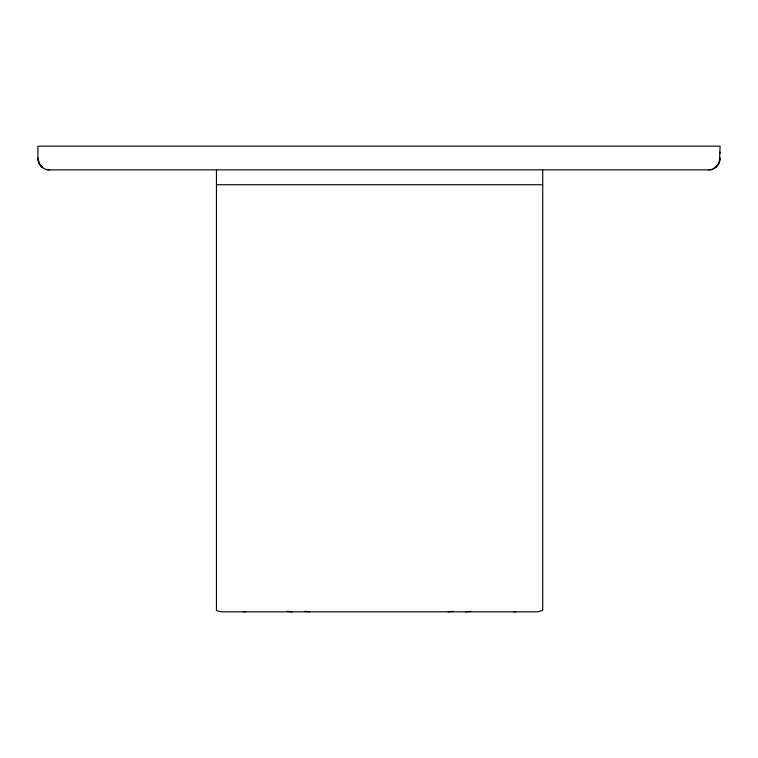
<?xml version="1.0" encoding="UTF-8"?>
<svg xmlns="http://www.w3.org/2000/svg" width="758" height="758" viewBox="0 0 758 758"><rect width="100%" height="100%" fill="white"/><g stroke="black" fill="none" stroke-linecap="round" stroke-linejoin="round"><path stroke-width="1.14" d="M719.522 161.776L720.1 146.161L37.9 146.161L37.9 158.024C37.729 164.173 43.007 170.01 49.27 169.887L708.73 169.887C714.993 170.01 720.261 164.173 720.1 158.024L718.347 164.363L713.534 168.778M719.418 162.089L716.035 167.111M718.044 164.827L718.575 163.955M719.664 152.557L720.053 152.14L720.1 153.163L719.522 152.699M712.615 169.176L711.667 169.489A10.925 10.925 0 0 1 708.73 169.887M453.038 611.299L448.234 611.839M470.832 611.299L466.037 611.839M516.16 611.545L513.573 611.839M216.456 184.725L542.719 184.725M309.766 611.839L304.962 611.299M291.963 611.839L287.168 611.299M245.601 611.839L242.74 611.479M216.456 609.716L216.485 610.446L217.679 611.043L221.876 611.839L537.299 611.839L542.719 610.436L542.719 169.887M216.456 610.436L216.456 169.887M40.657 165.775L38.582 162.089L37.9 158.024L39.425 163.955L42.751 167.745M41.936 167.092L40.562 165.651M38.582 162.079L38.961 163.036M49.27 169.887A10.925 10.915 0 0 1 46.333 169.489"/></g></svg>
